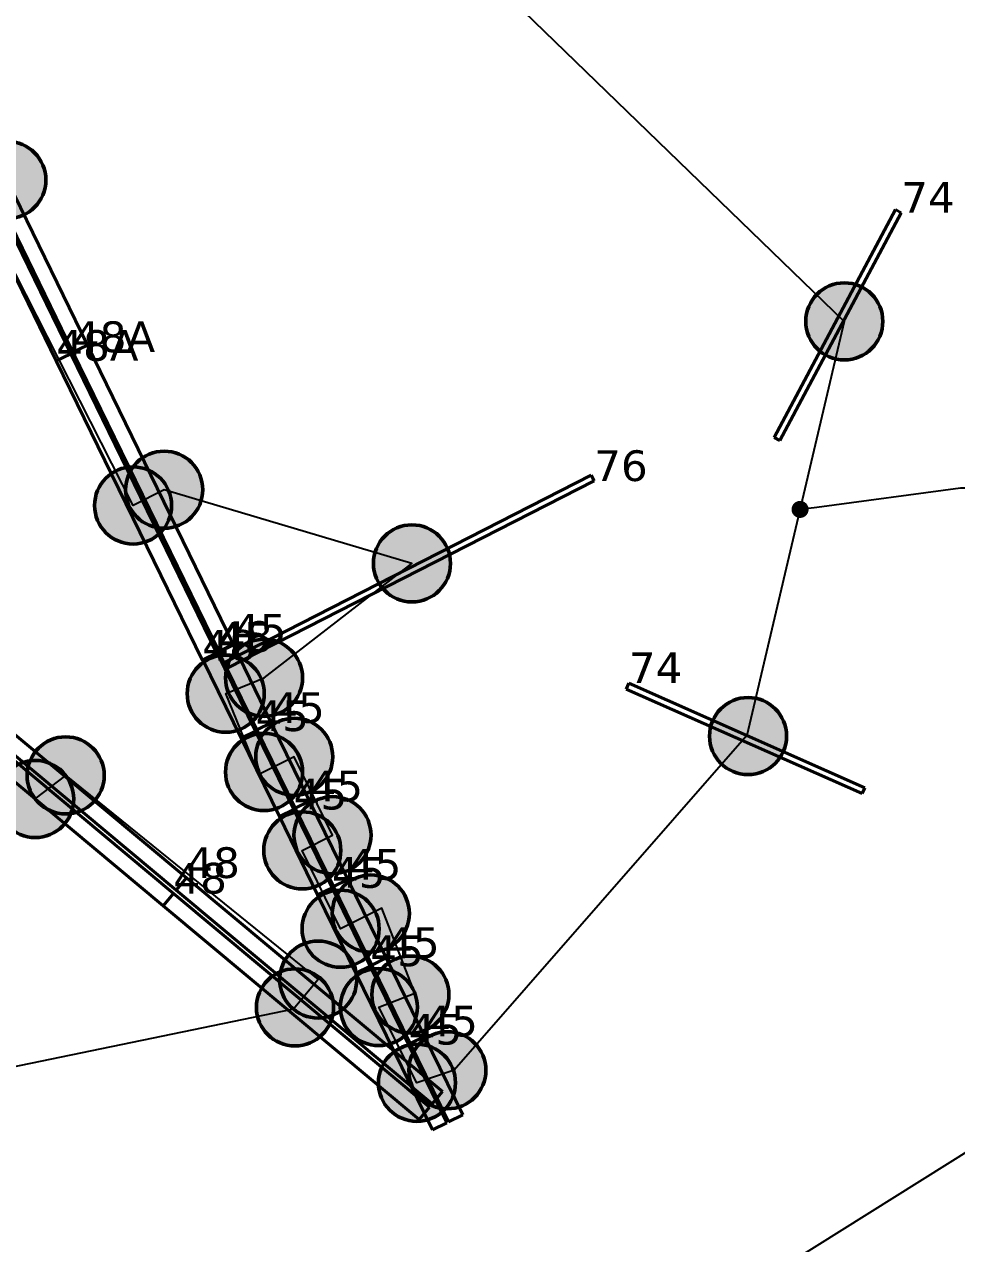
# Model space of a CAD drawing. Header units: millimetres. Extents: x -243740 to 150609, y -473655 to -165121.
# Drawn here: x 51901 to 57375, y -379233 to -372076 of the extents above; entities that cross this region are included whole.
import ezdxf
from ezdxf import colors
from ezdxf.entities.mleader import LeaderData, LeaderLine
from ezdxf.math import Vec2, Vec3

# ---------------------------------------------------------------- set-up
doc = ezdxf.new("R2010")
doc.units = ezdxf.units.MM
doc.linetypes.add('Штрих', pattern=[6.35, 3.175, -3.175])
for name, color, linetype in [('_Гр.ЩД-1C.10.4.I6.4', 6, 'Continuous'), ('_Гр.ЩД-1C.10.4.I6.5', 6, 'Continuous'), ('Вставка', 252, 'Continuous')]:
    doc.layers.add(name, color=color, linetype=linetype)
for name, color, linetype, lineweight in [('_освещение_dali', 3, 'Continuous', 50), ('A-ANNO-DIMS', 7, 'Continuous', 9), ('DLX_FL1_LUM 122', 1, 'Continuous', 40), ('DLX_FL1_LUM 222', 5, 'Continuous', 40), ('DLX_LUM 12', 5, 'Continuous', 40), ('DLX_LUM 14', 5, 'Continuous', 40), ('DLX_LUM 5', 5, 'Continuous', 40), ('АР_монолит', 252, 'Continuous', 50)]:
    doc.layers.add(name, color=color, linetype=linetype, lineweight=lineweight)
doc.styles.add('GOST 2.304', font='')
doc.styles.add('ISOCPEUR', font='isocpeur.ttf')
doc.styles.add('TableTextStyle', font='')
doc.styles.get('GOST 2.304').set_extended_font_data('GOST Common')
doc.styles.get('TableTextStyle').set_extended_font_data('VERDANA.TTF')
doc.linetypes.add('Truba', pattern='A,3e-05,[4,MSH_7,S=1,R=0,X=0,Y=0],-3.022072', length=3.022102)
doc.dimstyles.new('М-200', dxfattribs={"dimtxt": 400, "dimasz": 160, "dimexe": 200, "dimexo": 400, "dimgap": 50, "dimtad": 1, "dimdec": 0, "dimzin": 0, "dimdsep": 46, "dimtxsty": 'GOST 2.304', "dimblk": 'ARCHTICK', "dimcen": 180, "dimdle": 200, "dimadec": 0, "dimazin": 0, "dimtfac": 1, "dimtdec": 0, "dimtmove": 1, "dimatfit": 0, "dimfxl": 1, "dimtolj": 1, "dimtzin": 0, "dimarcsym": 0})

# ---------------------------------------------------------------- blocks, each defined once
blk = doc.blocks.new('_ArchTick')
at = {"color": 0, "linetype": 'ByBlock', "const_width": 0.15}
blk.add_lwpolyline([(-0.5, -0.5), (0.5, 0.5)], dxfattribs=at)
blk = doc.blocks.new('*D46')
at = {"layer": 'A-ANNO-DIMS', "color": 0, "lineweight": -2, "transparency": 16777216}
blk.add_arc((-165703.8, -113309.3), 107894.2, 269.999998, 325.999999, dxfattribs=at)
at = {"layer": 'Defpoints', "color": 0, "lineweight": 30, "transparency": 16777216}
for p in [(-165703.8, -113309.3), (-165703.8, -113309.3), (-75741.3, -173989.8), (-131171, -215527.9), (-165703.8, -221903.3)]:
    blk.add_point(p, dxfattribs=at)
at = {"layer": 'A-ANNO-DIMS', "color": 0, "lineweight": -2, "transparency": 16777216, "xscale": 160, "yscale": 160, "zscale": 160}
for p, rotation in [((-76255.4, -173643), 55.99999895826774), ((-165703.8, -221203.5), 179.9999981265246)]:
    blk.add_blockref('_ArchTick', p, dxfattribs=dict(at, rotation=rotation))
at = {"layer": 'A-ANNO-DIMS', "color": 0, "transparency": 16777216, "insert": (-114299.5, -207822), "char_height": 400, "attachment_point": 5, "rotation": 28.54122, "style": 'GOST 2.304'}
blk.add_mtext('\\A1;56,0%%D', dxfattribs=at)
blk = doc.blocks.new('A$Caabd1818')
at = {"layer": 'DLX_FL1_LUM 122'}
for points in [[(47345.8, 25272.7, 0), (48203.3, 23512.5, 0)], [(48203.3, 23512.5, 0), (47345.8, 25272.7, 0)], [(48203.3, 23512.5, 0), (47345.8, 25272.7, 0)], [(47345.8, 25272.7, 0), (48203.3, 23512.5, 0)], [(48216.7, 23522.6, 0), (47359.1, 25282.8, 0)], [(47359.1, 25282.8, 0), (48216.7, 23522.6, 0)], [(47359.1, 25282.8, 0), (48216.7, 23522.6, 0)], [(48216.7, 23522.6, 0), (47359.1, 25282.8, 0)], [(47443.6, 25324, 0), (48301.2, 23563.8, 0)], [(48301.2, 23563.8, 0), (47443.6, 25324, 0)], [(48301.2, 23563.8, 0), (47443.6, 25324, 0)], [(47443.6, 25324, 0), (48301.2, 23563.8, 0)], [(48118.8, 23471.3, 0), (47261.3, 25231.5, 0)], [(47261.3, 25231.5, 0), (48118.8, 23471.3, 0)], [(47261.3, 25231.5, 0), (48118.8, 23471.3, 0)], [(48118.8, 23471.3, 0), (47261.3, 25231.5, 0)], [(48301.2, 23563.8, 0), (48216.7, 23522.6, 0)], [(48216.7, 23522.6, 0), (48301.2, 23563.8, 0)], [(48216.7, 23522.6, 0), (48301.2, 23563.8, 0)], [(48301.2, 23563.8, 0), (48216.7, 23522.6, 0)], [(48301.2, 23563.8, 0), (48301.2, 23563.8, 0)], [(48301.2, 23563.8, 0), (48301.2, 23563.8, 0)], [(48203.3, 23512.5, 0), (48118.8, 23471.3, 0)], [(48118.8, 23471.3, 0), (48203.3, 23512.5, 0)], [(48118.8, 23471.3, 0), (48203.3, 23512.5, 0)], [(48203.3, 23512.5, 0), (48118.8, 23471.3, 0)], [(48203.3, 23512.5, 0), (48203.3, 23512.5, 0)], [(48203.3, 23512.5, 0), (48203.3, 23512.5, 0)], [(48216.7, 23522.6, 0), (48216.7, 23522.6, 0)], [(48216.7, 23522.6, 0), (48216.7, 23522.6, 0)], [(48118.8, 23471.3, 0), (48118.8, 23471.3, 0)], [(48118.8, 23471.3, 0), (48118.8, 23471.3, 0)], [(47379.2, 21689.6, 0), (48882.7, 20435.4, 0)], [(48882.7, 20435.4, 0), (47379.2, 21689.6, 0)], [(48882.7, 20435.4, 0), (47379.2, 21689.6, 0)], [(47379.2, 21689.6, 0), (48882.7, 20435.4, 0)], [(48822.5, 20363.2, 0), (47319, 21617.4, 0)], [(47319, 21617.4, 0), (48822.5, 20363.2, 0)], [(47319, 21617.4, 0), (48822.5, 20363.2, 0)], [(48822.5, 20363.2, 0), (47319, 21617.4, 0)], [(47303.2, 21598.4, 0), (48806.7, 20344.1, 0)], [(48806.7, 20344.1, 0), (47303.2, 21598.4, 0)], [(48806.7, 20344.1, 0), (47303.2, 21598.4, 0)], [(47303.2, 21598.4, 0), (48806.7, 20344.1, 0)], [(48746.5, 20271.9, 0), (47243, 21526.2, 0)], [(47243, 21526.2, 0), (48746.5, 20271.9, 0)], [(47243, 21526.2, 0), (48746.5, 20271.9, 0)], [(48746.5, 20271.9, 0), (47243, 21526.2, 0)], [(48882.7, 20435.4, 0), (48822.5, 20363.2, 0)], [(48822.5, 20363.2, 0), (48882.7, 20435.4, 0)], [(48822.5, 20363.2, 0), (48882.7, 20435.4, 0)], [(48882.7, 20435.4, 0), (48822.5, 20363.2, 0)], [(48882.7, 20435.4, 0), (48882.7, 20435.4, 0)], [(48882.7, 20435.4, 0), (48882.7, 20435.4, 0)], [(48806.7, 20344.1, 0), (48746.5, 20271.9, 0)], [(48746.5, 20271.9, 0), (48806.7, 20344.1, 0)], [(48746.5, 20271.9, 0), (48806.7, 20344.1, 0)], [(48806.7, 20344.1, 0), (48746.5, 20271.9, 0)], [(48806.7, 20344.1, 0), (48806.7, 20344.1, 0)], [(48806.7, 20344.1, 0), (48806.7, 20344.1, 0)], [(48822.5, 20363.2, 0), (48822.5, 20363.2, 0)], [(48822.5, 20363.2, 0), (48822.5, 20363.2, 0)], [(48746.5, 20271.9, 0), (48746.5, 20271.9, 0)], [(48746.5, 20271.9, 0), (48746.5, 20271.9, 0)]]:
    blk.add_polyline3d(points, dxfattribs=at)
at = {"layer": 'DLX_FL1_LUM 222'}
for points in [[(48216.7, 23522.6, 0), (48301.2, 23563.8, 0)], [(48301.2, 23563.8, 0), (48216.7, 23522.6, 0)], [(48301.2, 23563.8, 0), (48216.7, 23522.6, 0)], [(48216.7, 23522.6, 0), (48301.2, 23563.8, 0)], [(48301.2, 23563.8, 0), (49158.8, 21803.6, 0)], [(49158.8, 21803.6, 0), (48301.2, 23563.8, 0)], [(48301.2, 23563.8, 0), (48301.2, 23563.8, 0)], [(48301.2, 23563.8, 0), (48301.2, 23563.8, 0)], [(49158.8, 21803.6, 0), (48301.2, 23563.8, 0)], [(48301.2, 23563.8, 0), (49158.8, 21803.6, 0)], [(48118.8, 23471.3, 0), (48203.3, 23512.5, 0)], [(48203.3, 23512.5, 0), (48118.8, 23471.3, 0)], [(48203.3, 23512.5, 0), (48118.8, 23471.3, 0)], [(48118.8, 23471.3, 0), (48203.3, 23512.5, 0)], [(48203.3, 23512.5, 0), (49060.9, 21752.3, 0)], [(49060.9, 21752.3, 0), (48203.3, 23512.5, 0)], [(48203.3, 23512.5, 0), (48203.3, 23512.5, 0)], [(48203.3, 23512.5, 0), (48203.3, 23512.5, 0)], [(49060.9, 21752.3, 0), (48203.3, 23512.5, 0)], [(48203.3, 23512.5, 0), (49060.9, 21752.3, 0)], [(49074.3, 21762.4, 0), (48216.7, 23522.6, 0)], [(48216.7, 23522.6, 0), (48216.7, 23522.6, 0)], [(48216.7, 23522.6, 0), (49074.3, 21762.4, 0)], [(48216.7, 23522.6, 0), (48216.7, 23522.6, 0)], [(48216.7, 23522.6, 0), (49074.3, 21762.4, 0)], [(49074.3, 21762.4, 0), (48216.7, 23522.6, 0)], [(48976.4, 21711.1, 0), (48118.8, 23471.3, 0)], [(48118.8, 23471.3, 0), (48118.8, 23471.3, 0)], [(48118.8, 23471.3, 0), (48976.4, 21711.1, 0)], [(48118.8, 23471.3, 0), (48118.8, 23471.3, 0)], [(48118.8, 23471.3, 0), (48976.4, 21711.1, 0)], [(48976.4, 21711.1, 0), (48118.8, 23471.3, 0)], [(49158.8, 21803.6, 0), (49074.3, 21762.4, 0)], [(49074.3, 21762.4, 0), (49158.8, 21803.6, 0)], [(49074.3, 21762.4, 0), (49158.8, 21803.6, 0)], [(49158.8, 21803.6, 0), (49074.3, 21762.4, 0)], [(49074.3, 21762.4, 0), (49074.3, 21762.4, 0)], [(49074.3, 21762.4, 0), (49074.3, 21762.4, 0)], [(49158.8, 21803.6, 0), (49158.8, 21803.6, 0)], [(49158.8, 21803.6, 0), (49158.8, 21803.6, 0)], [(49060.9, 21752.3, 0), (48976.4, 21711.1, 0)], [(48976.4, 21711.1, 0), (49060.9, 21752.3, 0)], [(48976.4, 21711.1, 0), (49060.9, 21752.3, 0)], [(49060.9, 21752.3, 0), (48976.4, 21711.1, 0)], [(48976.4, 21711.1, 0), (48976.4, 21711.1, 0)], [(48976.4, 21711.1, 0), (48976.4, 21711.1, 0)], [(49060.9, 21752.3, 0), (49060.9, 21752.3, 0)], [(49060.9, 21752.3, 0), (49060.9, 21752.3, 0)], [(48822.5, 20363.2, 0), (48882.7, 20435.4, 0)], [(48882.7, 20435.4, 0), (48822.5, 20363.2, 0)], [(48882.7, 20435.4, 0), (48822.5, 20363.2, 0)], [(48822.5, 20363.2, 0), (48882.7, 20435.4, 0)], [(48882.7, 20435.4, 0), (48882.7, 20435.4, 0)], [(48882.7, 20435.4, 0), (50386.3, 19181.1, 0)], [(50386.3, 19181.1, 0), (48882.7, 20435.4, 0)], [(48882.7, 20435.4, 0), (48882.7, 20435.4, 0)], [(50386.3, 19181.1, 0), (48882.7, 20435.4, 0)], [(48882.7, 20435.4, 0), (50386.3, 19181.1, 0)], [(48746.5, 20271.9, 0), (48806.7, 20344.1, 0)], [(48806.7, 20344.1, 0), (48746.5, 20271.9, 0)], [(48806.7, 20344.1, 0), (48746.5, 20271.9, 0)], [(48746.5, 20271.9, 0), (48806.7, 20344.1, 0)], [(48806.7, 20344.1, 0), (48806.7, 20344.1, 0)], [(48806.7, 20344.1, 0), (50310.3, 19089.9, 0)], [(50310.3, 19089.9, 0), (48806.7, 20344.1, 0)], [(48806.7, 20344.1, 0), (48806.7, 20344.1, 0)], [(50310.3, 19089.9, 0), (48806.7, 20344.1, 0)], [(48806.7, 20344.1, 0), (50310.3, 19089.9, 0)], [(50326.1, 19108.9, 0), (48822.5, 20363.2, 0)], [(48822.5, 20363.2, 0), (48822.5, 20363.2, 0)], [(48822.5, 20363.2, 0), (50326.1, 19108.9, 0)], [(48822.5, 20363.2, 0), (48822.5, 20363.2, 0)], [(48822.5, 20363.2, 0), (50326.1, 19108.9, 0)], [(50326.1, 19108.9, 0), (48822.5, 20363.2, 0)], [(50250, 19017.7, 0), (48746.5, 20271.9, 0)], [(48746.5, 20271.9, 0), (48746.5, 20271.9, 0)], [(48746.5, 20271.9, 0), (50250, 19017.7, 0)], [(48746.5, 20271.9, 0), (48746.5, 20271.9, 0)], [(48746.5, 20271.9, 0), (50250, 19017.7, 0)], [(50250, 19017.7, 0), (48746.5, 20271.9, 0)], [(50386.3, 19181.1, 0), (50326.1, 19108.9, 0)], [(50326.1, 19108.9, 0), (50386.3, 19181.1, 0)], [(50326.1, 19108.9, 0), (50386.3, 19181.1, 0)], [(50386.3, 19181.1, 0), (50326.1, 19108.9, 0)], [(50386.3, 19181.1, 0), (50386.3, 19181.1, 0)], [(50386.3, 19181.1, 0), (50386.3, 19181.1, 0)], [(50326.1, 19108.9, 0), (50326.1, 19108.9, 0)], [(50326.1, 19108.9, 0), (50326.1, 19108.9, 0)], [(50310.3, 19089.9, 0), (50250, 19017.7, 0)], [(50250, 19017.7, 0), (50310.3, 19089.9, 0)], [(50250, 19017.7, 0), (50310.3, 19089.9, 0)], [(50310.3, 19089.9, 0), (50250, 19017.7, 0)], [(50310.3, 19089.9, 0), (50310.3, 19089.9, 0)], [(50310.3, 19089.9, 0), (50310.3, 19089.9, 0)], [(50250, 19017.7, 0), (50250, 19017.7, 0)], [(50250, 19017.7, 0), (50250, 19017.7, 0)]]:
    blk.add_polyline3d(points, dxfattribs=at)
at = {"layer": 'DLX_LUM 12'}
for points in [[(52333.5, 23020.8, 0), (53046.9, 24358.5, 0)], [(53046.9, 24358.5, 0), (52333.5, 23020.8, 0)], [(53046.9, 24358.5, 0), (52333.5, 23020.8, 0)], [(52333.5, 23020.8, 0), (53046.9, 24358.5, 0)], [(53080.4, 24340.6, 0), (52367.1, 23002.9, 0)], [(52367.1, 23002.9, 0), (53080.4, 24340.6, 0)], [(52367.1, 23002.9, 0), (53080.4, 24340.6, 0)], [(53080.4, 24340.6, 0), (52367.1, 23002.9, 0)], [(53046.9, 24358.5, 0), (53046.9, 24358.5, 0)], [(53046.9, 24358.5, 0), (53080.4, 24340.6, 0)], [(53080.4, 24340.6, 0), (53046.9, 24358.5, 0)], [(53046.9, 24358.5, 0), (53046.9, 24358.5, 0)], [(53080.4, 24340.6, 0), (53046.9, 24358.5, 0)], [(53046.9, 24358.5, 0), (53080.4, 24340.6, 0)], [(53080.4, 24340.6, 0), (53080.4, 24340.6, 0)], [(53080.4, 24340.6, 0), (53080.4, 24340.6, 0)], [(52333.5, 23020.8, 0), (52333.5, 23020.8, 0)], [(52367.1, 23002.9, 0), (52333.5, 23020.8, 0)], [(52333.5, 23020.8, 0), (52333.5, 23020.8, 0)], [(52333.5, 23020.8, 0), (52367.1, 23002.9, 0)], [(52333.5, 23020.8, 0), (52367.1, 23002.9, 0)], [(52367.1, 23002.9, 0), (52333.5, 23020.8, 0)], [(52367.1, 23002.9, 0), (52367.1, 23002.9, 0)], [(52367.1, 23002.9, 0), (52367.1, 23002.9, 0)], [(51465.3, 21544.3, 0), (51480.7, 21579.1, 0)], [(51480.7, 21579.1, 0), (51465.3, 21544.3, 0)], [(51480.7, 21579.1, 0), (51465.3, 21544.3, 0)], [(51465.3, 21544.3, 0), (51480.7, 21579.1, 0)], [(52851.5, 20930.6, 0), (51465.3, 21544.3, 0)], [(51465.3, 21544.3, 0), (51465.3, 21544.3, 0)], [(51465.3, 21544.3, 0), (52851.5, 20930.6, 0)], [(51465.3, 21544.3, 0), (51465.3, 21544.3, 0)], [(51465.3, 21544.3, 0), (52851.5, 20930.6, 0)], [(52851.5, 20930.6, 0), (51465.3, 21544.3, 0)], [(51480.7, 21579.1, 0), (51480.7, 21579.1, 0)], [(51480.7, 21579.1, 0), (52866.9, 20965.3, 0)], [(52866.9, 20965.3, 0), (51480.7, 21579.1, 0)], [(51480.7, 21579.1, 0), (51480.7, 21579.1, 0)], [(52866.9, 20965.3, 0), (51480.7, 21579.1, 0)], [(51480.7, 21579.1, 0), (52866.9, 20965.3, 0)], [(52866.9, 20965.3, 0), (52851.5, 20930.6, 0)], [(52851.5, 20930.6, 0), (52866.9, 20965.3, 0)], [(52851.5, 20930.6, 0), (52866.9, 20965.3, 0)], [(52866.9, 20965.3, 0), (52851.5, 20930.6, 0)], [(52851.5, 20930.6, 0), (52851.5, 20930.6, 0)], [(52851.5, 20930.6, 0), (52851.5, 20930.6, 0)], [(52866.9, 20965.3, 0), (52866.9, 20965.3, 0)], [(52866.9, 20965.3, 0), (52866.9, 20965.3, 0)]]:
    blk.add_polyline3d(points, dxfattribs=at)
at = {"layer": 'DLX_LUM 14'}
for points in [[(49109.6, 21702.7, 0), (51260, 22799.6, 0)], [(51260, 22799.6, 0), (49109.6, 21702.7, 0)], [(51260, 22799.6, 0), (49109.6, 21702.7, 0)], [(49109.6, 21702.7, 0), (51260, 22799.6, 0)], [(51277.3, 22765.7, 0), (49126.8, 21668.9, 0)], [(49126.8, 21668.9, 0), (51277.3, 22765.7, 0)], [(49126.8, 21668.9, 0), (51277.3, 22765.7, 0)], [(51277.3, 22765.7, 0), (49126.8, 21668.9, 0)], [(51260, 22799.6, 0), (51260, 22799.6, 0)], [(51260, 22799.6, 0), (51277.3, 22765.7, 0)], [(51277.3, 22765.7, 0), (51260, 22799.6, 0)], [(51260, 22799.6, 0), (51260, 22799.6, 0)], [(51277.3, 22765.7, 0), (51260, 22799.6, 0)], [(51260, 22799.6, 0), (51277.3, 22765.7, 0)], [(51277.3, 22765.7, 0), (51277.3, 22765.7, 0)], [(51277.3, 22765.7, 0), (51277.3, 22765.7, 0)], [(49126.8, 21668.9, 0), (49109.6, 21702.7, 0)], [(49109.6, 21702.7, 0), (49109.6, 21702.7, 0)], [(49109.6, 21702.7, 0), (49126.8, 21668.9, 0)], [(49109.6, 21702.7, 0), (49109.6, 21702.7, 0)], [(49109.6, 21702.7, 0), (49126.8, 21668.9, 0)], [(49126.8, 21668.9, 0), (49109.6, 21702.7, 0)], [(49126.8, 21668.9, 0), (49126.8, 21668.9, 0)], [(49126.8, 21668.9, 0), (49126.8, 21668.9, 0)]]:
    blk.add_polyline3d(points, dxfattribs=at)
at = {"layer": 'DLX_LUM 5'}
for points in [[(48979.1, 21716.6, 0), (49063.6, 21757.9, 0)], [(49063.6, 21757.9, 0), (48979.1, 21716.6, 0)], [(49063.6, 21757.9, 0), (48979.1, 21716.6, 0)], [(48979.1, 21716.6, 0), (49063.6, 21757.9, 0)], [(49063.6, 21757.9, 0), (49063.6, 21757.9, 0)], [(49063.6, 21757.9, 0), (49288.4, 21297.9, 0)], [(49288.4, 21297.9, 0), (49063.6, 21757.9, 0)], [(49063.6, 21757.9, 0), (49063.6, 21757.9, 0)], [(49288.4, 21297.9, 0), (49063.6, 21757.9, 0)], [(49063.6, 21757.9, 0), (49288.4, 21297.9, 0)], [(49072.2, 21764.6, 0), (49156.6, 21805.9, 0)], [(49156.6, 21805.9, 0), (49072.2, 21764.6, 0)], [(49156.6, 21805.9, 0), (49072.2, 21764.6, 0)], [(49072.2, 21764.6, 0), (49156.6, 21805.9, 0)], [(49296.9, 21304.6, 0), (49072.2, 21764.6, 0)], [(49072.2, 21764.6, 0), (49072.2, 21764.6, 0)], [(49072.2, 21764.6, 0), (49296.9, 21304.6, 0)], [(49072.2, 21764.6, 0), (49072.2, 21764.6, 0)], [(49072.2, 21764.6, 0), (49296.9, 21304.6, 0)], [(49296.9, 21304.6, 0), (49072.2, 21764.6, 0)], [(49156.6, 21805.9, 0), (49156.6, 21805.9, 0)], [(49156.6, 21805.9, 0), (49381.4, 21345.9, 0)], [(49381.4, 21345.9, 0), (49156.6, 21805.9, 0)], [(49156.6, 21805.9, 0), (49156.6, 21805.9, 0)], [(49381.4, 21345.9, 0), (49156.6, 21805.9, 0)], [(49156.6, 21805.9, 0), (49381.4, 21345.9, 0)], [(49203.9, 21256.6, 0), (48979.1, 21716.6, 0)], [(48979.1, 21716.6, 0), (48979.1, 21716.6, 0)], [(48979.1, 21716.6, 0), (49203.9, 21256.6, 0)], [(48979.1, 21716.6, 0), (48979.1, 21716.6, 0)], [(48979.1, 21716.6, 0), (49203.9, 21256.6, 0)], [(49203.9, 21256.6, 0), (48979.1, 21716.6, 0)], [(49381.4, 21345.9, 0), (49296.9, 21304.6, 0)], [(49296.9, 21304.6, 0), (49381.4, 21345.9, 0)], [(49296.9, 21304.6, 0), (49381.4, 21345.9, 0)], [(49381.4, 21345.9, 0), (49296.9, 21304.6, 0)], [(49296.9, 21304.6, 0), (49381.4, 21345.9, 0)], [(49381.4, 21345.9, 0), (49296.9, 21304.6, 0)], [(49381.4, 21345.9, 0), (49296.9, 21304.6, 0)], [(49296.9, 21304.6, 0), (49381.4, 21345.9, 0)], [(49381.4, 21345.9, 0), (49381.4, 21345.9, 0)], [(49381.4, 21345.9, 0), (49381.4, 21345.9, 0)], [(49381.4, 21345.9, 0), (49381.4, 21345.9, 0)], [(49381.4, 21345.9, 0), (49606.2, 20885.8, 0)], [(49606.2, 20885.8, 0), (49381.4, 21345.9, 0)], [(49381.4, 21345.9, 0), (49381.4, 21345.9, 0)], [(49606.2, 20885.8, 0), (49381.4, 21345.9, 0)], [(49381.4, 21345.9, 0), (49606.2, 20885.8, 0)], [(49288.4, 21297.9, 0), (49203.9, 21256.6, 0)], [(49203.9, 21256.6, 0), (49288.4, 21297.9, 0)], [(49203.9, 21256.6, 0), (49288.4, 21297.9, 0)], [(49288.4, 21297.9, 0), (49203.9, 21256.6, 0)], [(49203.9, 21256.6, 0), (49288.4, 21297.9, 0)], [(49288.4, 21297.9, 0), (49203.9, 21256.6, 0)], [(49288.4, 21297.9, 0), (49203.9, 21256.6, 0)], [(49203.9, 21256.6, 0), (49288.4, 21297.9, 0)], [(49203.9, 21256.6, 0), (49203.9, 21256.6, 0)], [(49203.9, 21256.6, 0), (49203.9, 21256.6, 0)], [(49428.7, 20796.6, 0), (49203.9, 21256.6, 0)], [(49203.9, 21256.6, 0), (49203.9, 21256.6, 0)], [(49203.9, 21256.6, 0), (49428.7, 20796.6, 0)], [(49203.9, 21256.6, 0), (49203.9, 21256.6, 0)], [(49203.9, 21256.6, 0), (49428.7, 20796.6, 0)], [(49428.7, 20796.6, 0), (49203.9, 21256.6, 0)], [(49288.4, 21297.9, 0), (49288.4, 21297.9, 0)], [(49288.4, 21297.9, 0), (49288.4, 21297.9, 0)], [(49288.4, 21297.9, 0), (49288.4, 21297.9, 0)], [(49288.4, 21297.9, 0), (49513.2, 20837.8, 0)], [(49513.2, 20837.8, 0), (49288.4, 21297.9, 0)], [(49288.4, 21297.9, 0), (49288.4, 21297.9, 0)], [(49513.2, 20837.8, 0), (49288.4, 21297.9, 0)], [(49288.4, 21297.9, 0), (49513.2, 20837.8, 0)], [(49296.9, 21304.6, 0), (49296.9, 21304.6, 0)], [(49296.9, 21304.6, 0), (49296.9, 21304.6, 0)], [(49521.7, 20844.6, 0), (49296.9, 21304.6, 0)], [(49296.9, 21304.6, 0), (49296.9, 21304.6, 0)], [(49296.9, 21304.6, 0), (49521.7, 20844.6, 0)], [(49296.9, 21304.6, 0), (49296.9, 21304.6, 0)], [(49296.9, 21304.6, 0), (49521.7, 20844.6, 0)], [(49521.7, 20844.6, 0), (49296.9, 21304.6, 0)], [(49513.2, 20837.8, 0), (49428.7, 20796.6, 0)], [(49428.7, 20796.6, 0), (49513.2, 20837.8, 0)], [(49428.7, 20796.6, 0), (49513.2, 20837.8, 0)], [(49513.2, 20837.8, 0), (49428.7, 20796.6, 0)], [(49428.7, 20796.6, 0), (49513.2, 20837.8, 0)], [(49513.2, 20837.8, 0), (49428.7, 20796.6, 0)], [(49513.2, 20837.8, 0), (49428.7, 20796.6, 0)], [(49428.7, 20796.6, 0), (49513.2, 20837.8, 0)], [(49513.2, 20837.8, 0), (49513.2, 20837.8, 0)], [(49513.2, 20837.8, 0), (49513.2, 20837.8, 0)], [(49513.2, 20837.8, 0), (49513.2, 20837.8, 0)], [(49513.2, 20837.8, 0), (49737.9, 20377.8, 0)], [(49737.9, 20377.8, 0), (49513.2, 20837.8, 0)], [(49513.2, 20837.8, 0), (49513.2, 20837.8, 0)], [(49737.9, 20377.8, 0), (49513.2, 20837.8, 0)], [(49513.2, 20837.8, 0), (49737.9, 20377.8, 0)], [(49606.2, 20885.8, 0), (49521.7, 20844.6, 0)], [(49521.7, 20844.6, 0), (49606.2, 20885.8, 0)], [(49521.7, 20844.6, 0), (49606.2, 20885.8, 0)], [(49606.2, 20885.8, 0), (49521.7, 20844.6, 0)], [(49521.7, 20844.6, 0), (49606.1, 20885.8, 0)], [(49606.1, 20885.8, 0), (49521.7, 20844.6, 0)], [(49606.1, 20885.8, 0), (49521.7, 20844.6, 0)], [(49521.7, 20844.6, 0), (49606.1, 20885.8, 0)], [(49521.7, 20844.6, 0), (49521.7, 20844.6, 0)], [(49521.7, 20844.6, 0), (49521.7, 20844.6, 0)], [(49746.5, 20384.6, 0), (49521.7, 20844.6, 0)], [(49521.7, 20844.6, 0), (49521.7, 20844.6, 0)], [(49521.7, 20844.6, 0), (49746.5, 20384.6, 0)], [(49521.7, 20844.6, 0), (49521.7, 20844.6, 0)], [(49521.7, 20844.6, 0), (49746.5, 20384.6, 0)], [(49746.5, 20384.6, 0), (49521.7, 20844.6, 0)], [(49606.1, 20885.8, 0), (49606.1, 20885.8, 0)], [(49606.1, 20885.8, 0), (49830.9, 20425.8, 0)], [(49830.9, 20425.8, 0), (49606.1, 20885.8, 0)], [(49606.1, 20885.8, 0), (49606.1, 20885.8, 0)], [(49830.9, 20425.8, 0), (49606.1, 20885.8, 0)], [(49606.1, 20885.8, 0), (49830.9, 20425.8, 0)], [(49606.2, 20885.8, 0), (49606.2, 20885.8, 0)], [(49606.2, 20885.8, 0), (49606.2, 20885.8, 0)], [(49428.7, 20796.6, 0), (49428.7, 20796.6, 0)], [(49428.7, 20796.6, 0), (49428.7, 20796.6, 0)], [(49653.5, 20336.5, 0), (49428.7, 20796.6, 0)], [(49428.7, 20796.6, 0), (49428.7, 20796.6, 0)], [(49428.7, 20796.6, 0), (49653.5, 20336.5, 0)], [(49428.7, 20796.6, 0), (49428.7, 20796.6, 0)], [(49428.7, 20796.6, 0), (49653.5, 20336.5, 0)], [(49653.5, 20336.5, 0), (49428.7, 20796.6, 0)], [(49830.9, 20425.8, 0), (49746.5, 20384.6, 0)], [(49746.5, 20384.6, 0), (49830.9, 20425.8, 0)], [(49746.5, 20384.6, 0), (49830.9, 20425.8, 0)], [(49830.9, 20425.8, 0), (49746.5, 20384.6, 0)], [(49746.5, 20384.6, 0), (49830.9, 20425.8, 0)], [(49830.9, 20425.8, 0), (49746.5, 20384.6, 0)], [(49830.9, 20425.8, 0), (49746.5, 20384.6, 0)], [(49746.5, 20384.6, 0), (49830.9, 20425.8, 0)], [(49830.9, 20425.8, 0), (49830.9, 20425.8, 0)], [(49830.9, 20425.8, 0), (49830.9, 20425.8, 0)], [(49830.9, 20425.8, 0), (49830.9, 20425.8, 0)], [(49830.9, 20425.8, 0), (50055.7, 19965.8, 0)], [(50055.7, 19965.8, 0), (49830.9, 20425.8, 0)], [(49830.9, 20425.8, 0), (49830.9, 20425.8, 0)], [(50055.7, 19965.8, 0), (49830.9, 20425.8, 0)], [(49830.9, 20425.8, 0), (50055.7, 19965.8, 0)], [(49737.9, 20377.8, 0), (49653.5, 20336.5, 0)], [(49653.5, 20336.5, 0), (49737.9, 20377.8, 0)], [(49653.5, 20336.5, 0), (49737.9, 20377.8, 0)], [(49737.9, 20377.8, 0), (49653.5, 20336.5, 0)], [(49653.5, 20336.5, 0), (49737.9, 20377.8, 0)], [(49737.9, 20377.8, 0), (49653.5, 20336.5, 0)], [(49737.9, 20377.8, 0), (49653.5, 20336.5, 0)], [(49653.5, 20336.5, 0), (49737.9, 20377.8, 0)], [(49653.5, 20336.5, 0), (49653.5, 20336.5, 0)], [(49653.5, 20336.5, 0), (49653.5, 20336.5, 0)], [(49878.2, 19876.5, 0), (49653.5, 20336.5, 0)], [(49653.5, 20336.5, 0), (49653.5, 20336.5, 0)], [(49653.5, 20336.5, 0), (49878.2, 19876.5, 0)], [(49653.5, 20336.5, 0), (49653.5, 20336.5, 0)], [(49653.5, 20336.5, 0), (49878.2, 19876.5, 0)], [(49878.2, 19876.5, 0), (49653.5, 20336.5, 0)], [(49737.9, 20377.8, 0), (49737.9, 20377.8, 0)], [(49737.9, 20377.8, 0), (49737.9, 20377.8, 0)], [(49737.9, 20377.8, 0), (49737.9, 20377.8, 0)], [(49737.9, 20377.8, 0), (49962.7, 19917.8, 0)], [(49962.7, 19917.8, 0), (49737.9, 20377.8, 0)], [(49737.9, 20377.8, 0), (49737.9, 20377.8, 0)], [(49962.7, 19917.8, 0), (49737.9, 20377.8, 0)], [(49737.9, 20377.8, 0), (49962.7, 19917.8, 0)], [(49746.5, 20384.6, 0), (49746.5, 20384.6, 0)], [(49746.5, 20384.6, 0), (49746.5, 20384.6, 0)], [(49971.2, 19924.5, 0), (49746.5, 20384.6, 0)], [(49746.5, 20384.6, 0), (49746.5, 20384.6, 0)], [(49746.5, 20384.6, 0), (49971.2, 19924.5, 0)], [(49746.5, 20384.6, 0), (49746.5, 20384.6, 0)], [(49746.5, 20384.6, 0), (49971.2, 19924.5, 0)], [(49971.2, 19924.5, 0), (49746.5, 20384.6, 0)], [(49962.7, 19917.8, 0), (49878.2, 19876.5, 0)], [(49878.2, 19876.5, 0), (49962.7, 19917.8, 0)], [(49878.2, 19876.5, 0), (49962.7, 19917.8, 0)], [(49962.7, 19917.8, 0), (49878.2, 19876.5, 0)], [(49878.2, 19876.5, 0), (49962.7, 19917.8, 0)], [(49962.7, 19917.8, 0), (49878.2, 19876.5, 0)], [(49962.7, 19917.8, 0), (49878.2, 19876.5, 0)], [(49878.2, 19876.5, 0), (49962.7, 19917.8, 0)], [(49962.7, 19917.8, 0), (49962.7, 19917.8, 0)], [(49962.7, 19917.8, 0), (49962.7, 19917.8, 0)], [(49962.7, 19917.8, 0), (49962.7, 19917.8, 0)], [(49962.7, 19917.8, 0), (50187.5, 19457.8, 0)], [(50187.5, 19457.8, 0), (49962.7, 19917.8, 0)], [(49962.7, 19917.8, 0), (49962.7, 19917.8, 0)], [(50187.5, 19457.8, 0), (49962.7, 19917.8, 0)], [(49962.7, 19917.8, 0), (50187.5, 19457.8, 0)], [(50055.7, 19965.8, 0), (49971.2, 19924.5, 0)], [(49971.2, 19924.5, 0), (50055.7, 19965.8, 0)], [(49971.2, 19924.5, 0), (50055.7, 19965.8, 0)], [(50055.7, 19965.8, 0), (49971.2, 19924.5, 0)], [(49971.2, 19924.5, 0), (50055.7, 19965.8, 0)], [(50055.7, 19965.8, 0), (49971.2, 19924.5, 0)], [(50055.7, 19965.8, 0), (49971.2, 19924.5, 0)], [(49971.2, 19924.5, 0), (50055.7, 19965.8, 0)], [(49971.2, 19924.5, 0), (49971.2, 19924.5, 0)], [(49971.2, 19924.5, 0), (49971.2, 19924.5, 0)], [(50196, 19464.5, 0), (49971.2, 19924.5, 0)], [(49971.2, 19924.5, 0), (49971.2, 19924.5, 0)], [(49971.2, 19924.5, 0), (50196, 19464.5, 0)], [(49971.2, 19924.5, 0), (49971.2, 19924.5, 0)], [(49971.2, 19924.5, 0), (50196, 19464.5, 0)], [(50196, 19464.5, 0), (49971.2, 19924.5, 0)], [(50055.7, 19965.8, 0), (50055.7, 19965.8, 0)], [(50055.7, 19965.8, 0), (50055.7, 19965.8, 0)], [(50055.7, 19965.8, 0), (50055.7, 19965.8, 0)], [(50055.7, 19965.8, 0), (50280.5, 19505.8, 0)], [(50280.5, 19505.8, 0), (50055.7, 19965.8, 0)], [(50055.7, 19965.8, 0), (50055.7, 19965.8, 0)], [(50280.5, 19505.8, 0), (50055.7, 19965.8, 0)], [(50055.7, 19965.8, 0), (50280.5, 19505.8, 0)], [(49878.2, 19876.5, 0), (49878.2, 19876.5, 0)], [(49878.2, 19876.5, 0), (49878.2, 19876.5, 0)], [(50103, 19416.5, 0), (49878.2, 19876.5, 0)], [(49878.2, 19876.5, 0), (49878.2, 19876.5, 0)], [(49878.2, 19876.5, 0), (50103, 19416.5, 0)], [(49878.2, 19876.5, 0), (49878.2, 19876.5, 0)], [(49878.2, 19876.5, 0), (50103, 19416.5, 0)], [(50103, 19416.5, 0), (49878.2, 19876.5, 0)], [(50280.5, 19505.8, 0), (50196, 19464.5, 0)], [(50196, 19464.5, 0), (50280.5, 19505.8, 0)], [(50196, 19464.5, 0), (50280.5, 19505.8, 0)], [(50280.5, 19505.8, 0), (50196, 19464.5, 0)], [(50196, 19464.5, 0), (50280.5, 19505.8, 0)], [(50280.5, 19505.8, 0), (50196, 19464.5, 0)], [(50280.5, 19505.8, 0), (50196, 19464.5, 0)], [(50196, 19464.5, 0), (50280.5, 19505.8, 0)], [(50280.5, 19505.8, 0), (50280.5, 19505.8, 0)], [(50280.5, 19505.8, 0), (50280.5, 19505.8, 0)], [(50280.5, 19505.8, 0), (50280.5, 19505.8, 0)], [(50280.5, 19505.8, 0), (50505.2, 19045.7, 0)], [(50505.2, 19045.7, 0), (50280.5, 19505.8, 0)], [(50280.5, 19505.8, 0), (50280.5, 19505.8, 0)], [(50505.2, 19045.7, 0), (50280.5, 19505.8, 0)], [(50280.5, 19505.8, 0), (50505.2, 19045.7, 0)], [(50187.5, 19457.8, 0), (50103, 19416.5, 0)], [(50103, 19416.5, 0), (50187.5, 19457.8, 0)], [(50103, 19416.5, 0), (50187.5, 19457.8, 0)], [(50187.5, 19457.8, 0), (50103, 19416.5, 0)], [(50103, 19416.5, 0), (50187.5, 19457.8, 0)], [(50187.5, 19457.8, 0), (50103, 19416.5, 0)], [(50187.5, 19457.8, 0), (50103, 19416.5, 0)], [(50103, 19416.5, 0), (50187.5, 19457.8, 0)], [(50103, 19416.5, 0), (50103, 19416.5, 0)], [(50103, 19416.5, 0), (50103, 19416.5, 0)], [(50327.8, 18956.5, 0), (50103, 19416.5, 0)], [(50103, 19416.5, 0), (50103, 19416.5, 0)], [(50103, 19416.5, 0), (50327.8, 18956.5, 0)], [(50103, 19416.5, 0), (50103, 19416.5, 0)], [(50103, 19416.5, 0), (50327.8, 18956.5, 0)], [(50327.8, 18956.5, 0), (50103, 19416.5, 0)], [(50187.5, 19457.8, 0), (50187.5, 19457.8, 0)], [(50187.5, 19457.8, 0), (50187.5, 19457.8, 0)], [(50187.5, 19457.8, 0), (50187.5, 19457.8, 0)], [(50187.5, 19457.8, 0), (50412.2, 18997.7, 0)], [(50412.2, 18997.7, 0), (50187.5, 19457.8, 0)], [(50187.5, 19457.8, 0), (50187.5, 19457.8, 0)], [(50412.2, 18997.7, 0), (50187.5, 19457.8, 0)], [(50187.5, 19457.8, 0), (50412.2, 18997.7, 0)], [(50196, 19464.5, 0), (50196, 19464.5, 0)], [(50196, 19464.5, 0), (50196, 19464.5, 0)], [(50420.8, 19004.5, 0), (50196, 19464.5, 0)], [(50196, 19464.5, 0), (50196, 19464.5, 0)], [(50196, 19464.5, 0), (50420.8, 19004.5, 0)], [(50196, 19464.5, 0), (50196, 19464.5, 0)], [(50196, 19464.5, 0), (50420.8, 19004.5, 0)], [(50420.8, 19004.5, 0), (50196, 19464.5, 0)], [(50505.2, 19045.7, 0), (50420.8, 19004.5, 0)], [(50420.8, 19004.5, 0), (50505.2, 19045.7, 0)], [(50420.8, 19004.5, 0), (50505.2, 19045.7, 0)], [(50505.2, 19045.7, 0), (50420.8, 19004.5, 0)], [(50505.2, 19045.7, 0), (50505.2, 19045.7, 0)], [(50505.2, 19045.7, 0), (50505.2, 19045.7, 0)], [(50412.2, 18997.7, 0), (50327.8, 18956.5, 0)], [(50327.8, 18956.5, 0), (50412.2, 18997.7, 0)], [(50327.8, 18956.5, 0), (50412.2, 18997.7, 0)], [(50412.2, 18997.7, 0), (50327.8, 18956.5, 0)], [(50412.2, 18997.7, 0), (50412.2, 18997.7, 0)], [(50412.2, 18997.7, 0), (50412.2, 18997.7, 0)], [(50420.8, 19004.5, 0), (50420.8, 19004.5, 0)], [(50420.8, 19004.5, 0), (50420.8, 19004.5, 0)], [(50327.8, 18956.5, 0), (50327.8, 18956.5, 0)], [(50327.8, 18956.5, 0), (50327.8, 18956.5, 0)]]:
    blk.add_polyline3d(points, dxfattribs=at)
blk = doc.blocks.new('A$Cab2378fa')
at = {"lineweight": 25, "true_color": 0xfff5f5}
h = blk.add_hatch(color=7, dxfattribs=at)
h.dxf.hatch_style = 1
h.paths.add_polyline_path([(0, 0), (-141.6, -170.3, 0.174923), (3, -222.4, 0.197808), (162.3, -156.8)])
h.paths.add_polyline_path([(-163.2, 157.6), (0, 0), (147.8, 177.8, 0.175398), (3, 230.2, 0.209014)])
at = {"lineweight": 25}
h = blk.add_hatch(color=0, dxfattribs=at)
h.paths.add_polyline_path([(162.3, -156.8, 0.442338), (147.8, 177.8), (0, 0)])
h.paths.add_polyline_path([(-141.6, -170.3), (0, 0), (-163.2, 157.6, 0.430096)])
blk.add_circle((3, 3.9), 226.3)
blk = doc.blocks.new('_Dot')
at = {"color": 0, "linetype": 'ByBlock', "lineweight": -2}
blk.add_line((-0.5, 0), (-1, 0), dxfattribs=at)
at = {"color": 0, "linetype": 'ByBlock', "const_width": 0.5}
blk.add_lwpolyline([(-0.25, 0, 1), (0.25, 0, 1)], format="xyb", close=True, dxfattribs=at)
blk = doc.blocks.new('Оси200')
at = {"layer": 'A-ANNO-DIMS'}
dim = blk.add_angular_dim_2l(base=(-131171, -215527.9), line1=((-165703.8, -113309.3), (-75741.3, -173989.8)), line2=((-165703.8, -113309.3), (-165703.8, -221903.3)), text='56,0%%D', dimstyle='М-200', override={"dimadec": 2, "dimtmove": 2}, dxfattribs=at)
dim.commit()
dim.dimension.update_dxf_attribs({"geometry": '*D46', "text_midpoint": (-114299.5, -207822), "dimtype": 130})
blk = doc.blocks.new('A$C010e0e93')
at = {"layer": 'A-ANNO-DIMS'}
blk.add_blockref('Оси200', (404603.7, 213803.6), dxfattribs=at)

msp = doc.modelspace()

# ---------------------------------------------------------------- block references
at = {"layer": '_освещение_dali', "color": 1, "ltscale": 100}
for p in [(51798.1, -372993.5), (52140.6, -376488.3), (51961.4, -376626.6)]:
    msp.add_blockref('A$Cab2378fa', p, dxfattribs=at)

# ---------------------------------------------------------------- next in the draw order: block references
at = {"layer": 'Вставка', "linetype": 'Truba', "lineweight": 30, "ltscale": 100}
msp.add_blockref('A$C010e0e93', (-234640, -397437.2), dxfattribs=at)

# ---------------------------------------------------------------- next in the draw order: linework, layer by layer
at = {"layer": '_Гр.ЩД-1C.10.4.I6.4', "ltscale": 100}
msp.add_lwpolyline([(40122.8, -389241.1), (42531.4, -388266.7), (44905.4, -387249), (47264.8, -386150.9), (49561.3, -385023.7), (51830.4, -383842.9), (54064.3, -382580), (56302.3, -381268.6), (58492.8, -379898.8), (60637.9, -378473.4), (62774.7, -376990.2), (61853.5, -375710.2), (59761.9, -377170.2), (57629.6, -378572.4), (55464.7, -379929.2), (53280.7, -381226.6), (51062.4, -382438.9), (48829.3, -383624.7), (46578.2, -384743.1), (44266.3, -385804.5), (41915.3, -386815.9), (39555.3, -387766.8)], dxfattribs=at)
at = {"layer": '_Гр.ЩД-1C.10.4.I6.5', "ltscale": 100}
for points in [[(53800.3, -370999.3), (56715.6, -373819.2), (56143.5, -376249.6), (54425.6, -378215.2), (54206.1, -378288.7), (53982.5, -377844.4), (54193.5, -377762.6), (53999.8, -377263.6), (53757.7, -377384.4), (53533, -376924.4), (53710.4, -376835.1), (53485.6, -376375.1), (53278.3, -376479.4), (53083.4, -376004.3), (53308.2, -375911.4), (54176.7, -375239.8), (52721.9, -374807.3), (52539.5, -374899.7), (51659.7, -373170.4)], [(50460.9, -375368.5), (51964.4, -376622.7), (52143.6, -376484.4), (53626.4, -377682.7), (53481.5, -377856.6), (49556.9, -378666.6)]]:
    msp.add_lwpolyline(points, dxfattribs=at)

# ---------------------------------------------------------------- next in the draw order: block references
at = {"layer": '_освещение_dali', "color": 5, "ltscale": 100}
for p in [(56712.6, -373823.1), (52718.9, -374811.2), (52536.5, -374903.6), (54173.7, -375243.7), (53305.2, -375915.3), (53080.4, -376008.3), (56147.3, -376257.4), (53482.7, -376379), (53305.2, -376468.3), (53707.4, -376839), (53530, -376928.3), (53932.2, -377299.1), (53754.8, -377388.3), (53623.4, -377686.6), (54164.8, -377775), (53487.2, -377850), (53979.5, -377848.3), (54381.7, -378219.1), (54203.1, -378292.6)]:
    msp.add_blockref('A$Cab2378fa', p, dxfattribs=at)
at = {"layer": 'Defpoints', "linetype": 'Truba', "ltscale": 100}
msp.add_blockref('A$Caabd1818', (3969.7, -397521.8), dxfattribs=at)

# ---------------------------------------------------------------- next in the draw order: texts
at = {"layer": '_освещение_dali', "color": 53, "true_color": 0xd9de3f, "style": 'TableTextStyle'}
for s, p in [('74', (57050.1, -373181.2)), ('48А', (52088.5, -374050.5)), ('48А', (52186.4, -373999.2)), ('76', (55246.9, -374756.1)), ('45', (53033.3, -375763.9)), ('48', (53043.9, -375759.4)), ('45', (53126.3, -375715.9)), ('48', (52946.1, -375810.7)), ('74', (55450.3, -375942.7)), ('45', (53351.1, -376175.9)), ('45', (53258.1, -376223.9)), ('45', (53482.8, -376684)), ('45', (53575.8, -376636)), ('48', (52852.4, -377086.4)), ('45', (53800.6, -377096)), ('48', (52776.4, -377177.7)), ('45', (53707.6, -377144)), ('45', (54025.4, -377556)), ('45', (53932.4, -377604)), ('45', (54250.1, -378016)), ('45', (54157.1, -378064))]:
    msp.add_text(s, height=180, dxfattribs=at).set_placement(p)

# ---------------------------------------------------------------- next in the draw order: leaders
at = {"layer": '_Гр.ЩД-1C.10.4.I6.5', "ltscale": 100}
ml = msp.add_multileader_mtext('Standard', dxfattribs=at)
ml.set_content('Гр.ЩД-1C.10.4.I6.5', color=256, style='ISOCPEUR')
ml.set_leader_properties()
ml.set_arrow_properties(name='DOT')
ml.build(insert=Vec2(0, 0))
ml.multileader.update_dxf_attribs({"has_dogleg": 0, "text_left_attachment_type": 6, "text_right_attachment_type": 6, "arrow_head_size": 100})
ctx = ml.context
ctx.base_point, ctx.char_height, ctx.arrow_head_size, ctx.landing_gap_size, ctx.plane_origin = Vec3(57396.9, -374796.6), 250, 100, 200, Vec3(142395, -248069.2)
ctx.left_attachment, ctx.right_attachment = 6, 6
notes = []
notes.append((ctx, [(0, (1, 1, 0), (57388.9, -374796.6), (1, 0), 8, [(1, [(56455.8, -374922.8)], 0, [])])]))
ctx.mtext.insert, ctx.mtext.width, ctx.mtext.flow_direction = Vec3(57596.9, -374471.6), 2425, 5
for ctx, leaders in notes:
    for number, flags, end, landing, length, lines in leaders:
        leader = LeaderData()
        leader.index, (leader.has_last_leader_line, leader.has_dogleg_vector, leader.attachment_direction) = number, flags
        leader.last_leader_point, leader.dogleg_vector, leader.dogleg_length = Vec3(end), Vec3(landing), length
        for number, points, colour, breaks in lines:
            line = LeaderLine()
            line.index, line.vertices, line.color, line.breaks = number, Vec3.list(points), colors.encode_raw_color(colour), breaks
            leader.lines.append(line)
        ctx.leaders.append(leader)

doc.saveas('drawing.dxf')
